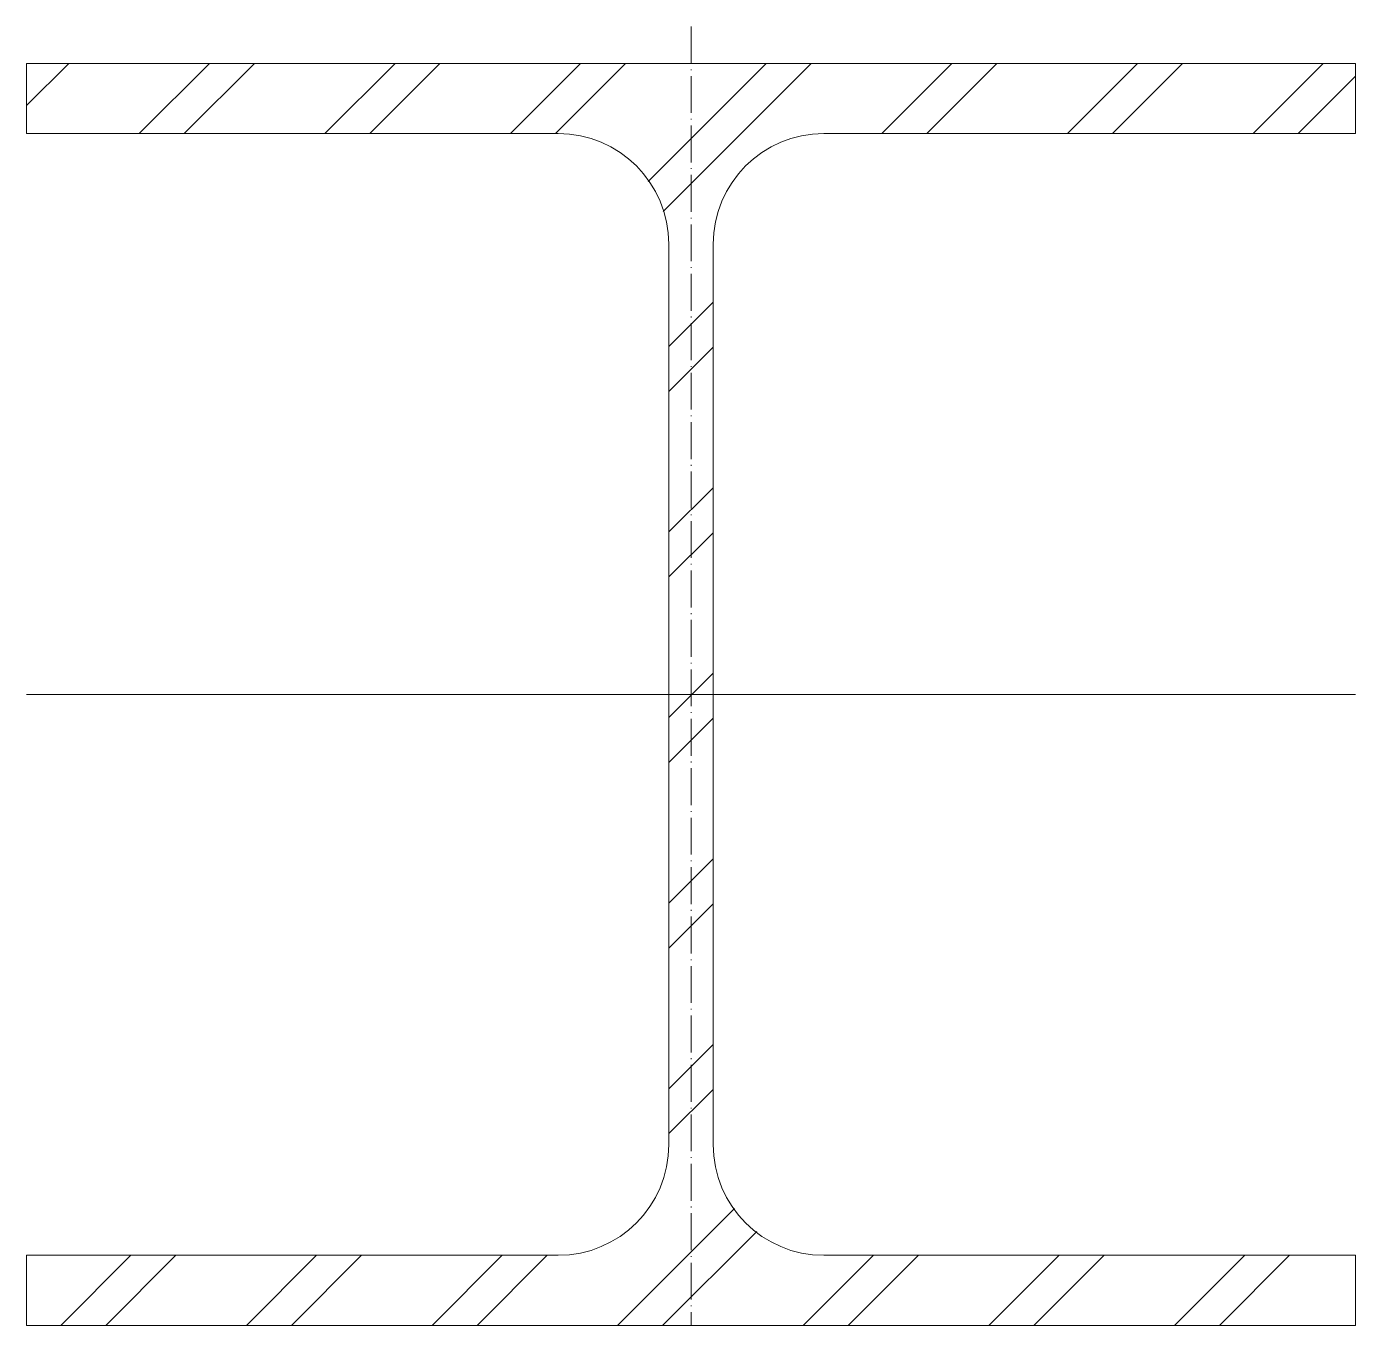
# Model space of a CAD drawing. Header units: metres. Extents: x -90 to 90, y -86 to 91.
import ezdxf

# ---------------------------------------------------------------- set-up
doc = ezdxf.new("R2010")
doc.units = ezdxf.units.M
doc.linetypes.add('MV_hartlijn_staal', pattern=[6.6, 5, -0.8, 0, -0.8])
doc.layers.add('A-DETL-GENF', color=92, linetype='Continuous', lineweight=18)

# ---------------------------------------------------------------- blocks, each defined once
blk = doc.blocks.new('28 Staalprofielen- IPE_HEA_HEB 2d - HEA180-3530712-00_0 Basismaterialen')
at = {"layer": 'A-DETL-GENF', "lineweight": 13}
h = blk.add_hatch(dxfattribs=at)
h.set_pattern_fill('FP_243', color=256, style=0, pattern_type=2)
h.set_pattern_definition([(45, (1990.222, -800.971), (-12.57236, 12.57236), []), (45, (1990.222, -781.921), (-12.57236, 12.57236), [])])
h.paths.add_polyline_path([(-90, -85.5), (90, -85.5), (90, -76), (18, -76), (14.12, -75.49), (10.5, -73.99), (7.39, -71.61), (5.01, -68.5), (3.51, -64.88), (3, -61), (3, 61), (3.51, 64.88), (5.01, 68.5), (7.39, 71.61), (10.5, 73.99), (14.12, 75.49), (18, 76), (90, 76), (90, 85.5), (-90, 85.5), (-90, 76), (-18, 76), (-14.12, 75.49), (-10.5, 73.99), (-7.39, 71.61), (-5.01, 68.5), (-3.51, 64.88), (-3, 61), (-3, -61), (-3.51, -64.88), (-5.01, -68.5), (-7.39, -71.61), (-10.5, -73.99), (-14.12, -75.49), (-18, -76), (-90, -76)])
at = {"layer": 'A-DETL-GENF', "linetype": 'MV_hartlijn_staal', "lineweight": 13}
blk.add_line((0, 90.5), (0, -85.5), dxfattribs=at)
at = {"layer": 'A-DETL-GENF'}
for p, q in [((90, 85.5), (-90, 85.5)), ((-90, 85.5), (-90, 76)), ((90, 85.5), (-90, 85.5)), ((-90, 85.5), (-90, 76)), ((90, 76), (90, 85.5)), ((90, 85.5), (90, 76)), ((-90, 76), (-18, 76)), ((-90, 76), (-18, 76)), ((18, 76), (90, 76)), ((90, 76), (18, 76)), ((-3, 61), (-3, -61)), ((-3, 61), (-3, -61)), ((3, -61), (3, 61)), ((3, 61), (3, -61)), ((-90, 0), (90, 0)), ((-18, -76), (-90, -76)), ((-90, -76), (-90, -85.5)), ((-90, -85.5), (-90, -76)), ((-90, -76), (-18, -76)), ((90, -76), (18, -76)), ((90, -76), (18, -76)), ((90, -85.5), (90, -76)), ((90, -85.5), (90, -76)), ((-90, -85.5), (90, -85.5)), ((90, -85.5), (-90, -85.5))]:
    blk.add_line(p, q, dxfattribs=at)
for centre, start, end in [((-18, 61), 0, 90), ((-18, 61), 360, 90), ((18, 61), 90, 180), ((18, 61), 90, 180), ((-18, -61), 270, 0), ((-18, -61), 270, 0), ((18, -61), 180, 270), ((18, -61), 180, 270)]:
    blk.add_arc(centre, 15, start, end, dxfattribs=at)

msp = doc.modelspace()

# ---------------------------------------------------------------- block references
msp.add_blockref('28 Staalprofielen- IPE_HEA_HEB 2d - HEA180-3530712-00_0 Basismaterialen', (0, 0))

doc.saveas('drawing.dxf')
